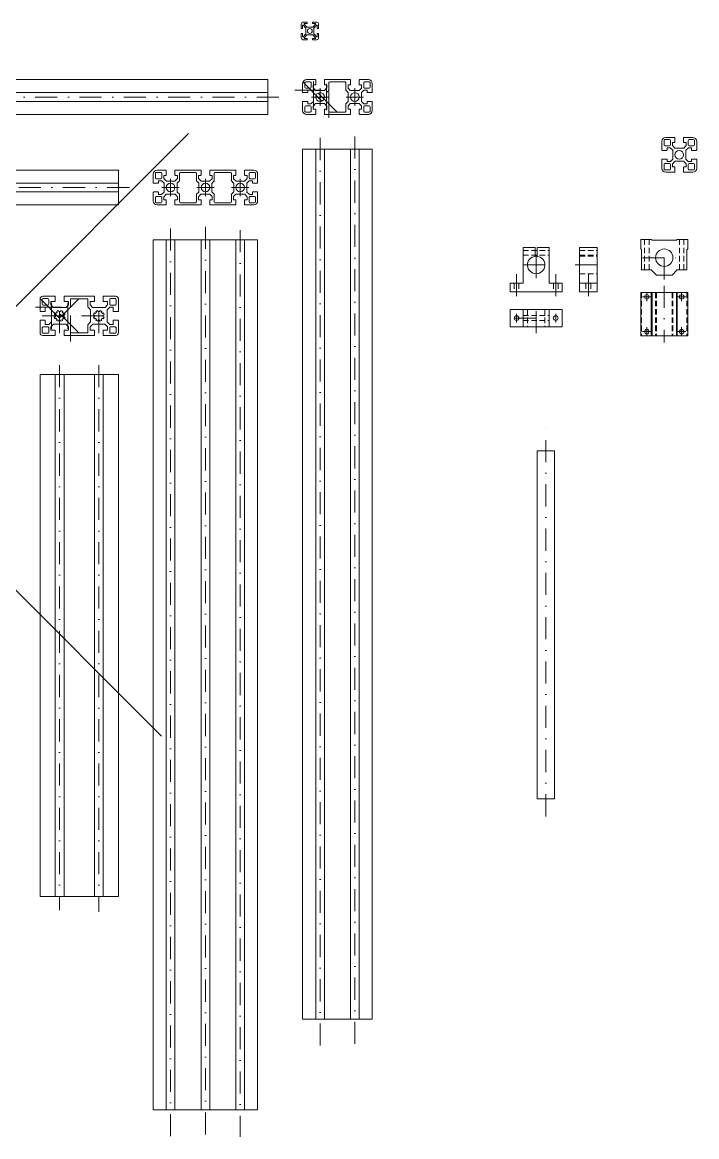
# Model space of a CAD drawing. Header units: millimetres. Extents: x 2736 to 6799, y 1900 to 4860.
# Drawn here: x 3980 to 4755, y 3579 to 4860 of the extents above; entities that cross this region are included whole.
import ezdxf

# ---------------------------------------------------------------- set-up
doc = ezdxf.new("R2010")
doc.units = ezdxf.units.MM
doc.linetypes.add('DASHDOTX2', pattern=[50.8, 25.4, -12.7, 0, -12.7])
doc.linetypes.add('DASHED2', pattern=[9.525, 6.35, -3.175])
for name, color, linetype, lineweight, true_color in [('ARBRE_DE_GUIDAGE', 4, 'CONTINUOUS', 0, 0x00ffff), ('axe', 1, 'DASHDOTX2', 0, 0xff0000), ('cacher', 3, 'DASHED2', 0, 0x00ff00), ('construction', 6, 'CONTINUOUS', 0, 0xff00ff), ('PALIER_DOUILLE_20', 7, 'CONTINUOUS', 0, 0x000000), ('PROFILE_ALU_20x20', 7, 'CONTINUOUS', 0, 0x000000), ('PROFILE_ALU_40x120', 7, 'CONTINUOUS', 0, 0x000000), ('PROFILE_ALU_40x80', 7, 'CONTINUOUS', 0, 0x000000), ('PROFILE_ALU_45x90S', 7, 'CONTINUOUS', 0, 0x000000), ('SUPPORT_ARBRE_20', 7, 'CONTINUOUS', 0, 0x000000)]:
    doc.layers.add(name, color=color, linetype=linetype, lineweight=lineweight, true_color=true_color)

msp = doc.modelspace()

# ---------------------------------------------------------------- linework, layer by layer
at = {"layer": 'ARBRE_DE_GUIDAGE'}
for p, q in [((4571.1, 4367.5), (4591.1, 4367.5)), ((4571.1, 3967.5), (4571.1, 4367.5)), ((4591.1, 4367.5), (4591.1, 3967.5)), ((4571.1, 3967.5), (4591.1, 3967.5))]:
    msp.add_line(p, q, dxfattribs=at)
at = {"layer": 'axe'}
for p, q in [((4321.7, 4764.1), (4321.7, 4784.1)), ((4361.7, 4764.1), (4361.7, 4784.1)), ((4274.3, 4774.1), (3242.3, 4774.1)), ((4311.7, 4774.1), (4331.7, 4774.1)), ((4351.7, 4774.1), (4371.7, 4774.1)), ((4361.7, 4728.9), (4361.7, 3683.3)), ((4321.7, 4727), (4321.7, 3683.6)), ((4150, 4660), (4150, 4680)), ((4190, 4660), (4190, 4680)), ((4230, 4660), (4230, 4680)), ((4102.6, 4670), (3070.6, 4670)), ((4140, 4670), (4160, 4670)), ((4180, 4670), (4200, 4670)), ((4220, 4670), (4240, 4670)), ((4190, 4624.8), (4190, 3579.2)), ((4150, 4622.9), (4150, 3579.5)), ((4230, 4621), (4230, 3578.9)), ((4717.2, 4564.4), (4717.2, 4614.4)), ((4570, 4566), (4570, 4596)), ((4692.2, 4589.4), (4742.2, 4589.4)), ((4547.5, 4545), (4547.5, 4575)), ((4555, 4581), (4585, 4581)), ((4555, 4581), (4585, 4581)), ((4592.5, 4545), (4592.5, 4575)), ((4615, 4581), (4644.8, 4581)), ((4630, 4545), (4630, 4575)), ((4697.2, 4539.4), (4697.2, 4549.4)), ((4717.2, 4557.2), (4717.2, 4491.9)), ((4737.2, 4539.4), (4737.2, 4549.4)), ((4022.5, 4502.5), (4022.5, 4542.5)), ((4067.5, 4502.5), (4067.5, 4542.5)), ((4692.2, 4544.4), (4702.2, 4544.4)), ((4732.2, 4544.4), (4742.2, 4544.4)), ((4002.5, 4522.5), (4042.5, 4522.5)), ((4047.5, 4522.5), (4087.5, 4522.5)), ((4547.5, 4515), (4547.5, 4525)), ((4570, 4502.6), (4570, 4532.6)), ((4592.5, 4515), (4592.5, 4525)), ((4545, 4520), (4595, 4520)), ((4697.2, 4499.4), (4697.2, 4509.4)), ((4737.2, 4499.4), (4737.2, 4509.4)), ((4692.2, 4504.4), (4702.2, 4504.4)), ((4732.2, 4504.4), (4742.2, 4504.4)), ((4022.5, 4466), (4022.5, 3839.3)), ((4067.5, 4466), (4067.5, 3837.4)), ((4581.1, 3947.2), (4581.1, 4396.5))]:
    msp.add_line(p, q, dxfattribs=at)
at = {"layer": 'cacher'}
for p, q in [((4694.6, 4610.4), (4694.6, 4575.4)), ((4699.8, 4610.4), (4699.8, 4575.4)), ((4734.6, 4610.4), (4734.6, 4575.4)), ((4739.8, 4610.4), (4739.8, 4575.4)), ((4555, 4597.8), (4585, 4597.8)), ((4555, 4592.2), (4585, 4592.2)), ((4620, 4597.8), (4640, 4597.8)), ((4620, 4592.2), (4640, 4592.2)), ((4620, 4591), (4640, 4591)), ((4620, 4571), (4640, 4571)), ((4544.8, 4560), (4544.8, 4550)), ((4550.2, 4560), (4550.2, 4550)), ((4589.8, 4560), (4589.8, 4550)), ((4595.2, 4560), (4595.2, 4550)), ((4627.2, 4560), (4627.2, 4550)), ((4632.8, 4560), (4632.8, 4550)), ((4691.2, 4549.4), (4691.2, 4499.4)), ((4702.2, 4549.4), (4702.2, 4499.4)), ((4707.2, 4549.4), (4707.2, 4499.4)), ((4708.2, 4549.4), (4708.2, 4499.4)), ((4726.2, 4549.4), (4726.2, 4499.4)), ((4727.2, 4549.4), (4727.2, 4499.4)), ((4732.2, 4549.4), (4732.2, 4499.4)), ((4743.2, 4549.4), (4743.2, 4499.4)), ((4555, 4522.8), (4585, 4522.8)), ((4560, 4530), (4560, 4510)), ((4580, 4530), (4580, 4510)), ((4555, 4517.3), (4585, 4517.3))]:
    msp.add_line(p, q, dxfattribs=at)
at = {"layer": 'construction'}
for p, q in [((4314.2, 4762.4), (4314.2, 4792.4)), ((4292.7, 4781.9), (4322.7, 4781.9)), ((4302.2, 4791.1), (4323.4, 4769.9)), ((4329.2, 4759.1), (4329.2, 4789.1)), ((4331.9, 4750), (4331.9, 4780)), ((4319.9, 4778.3), (4341.1, 4757.1)), ((4139.4, 4039.2), (3432.3, 4746.3)), ((4170.6, 4732), (3463.4, 4024.9)), ((4000.9, 4541.6), (4022.1, 4520.4)), ((4013, 4507.5), (4013, 4537.5)), ((4023, 4520.5), (4044.2, 4541.7)), ((4032, 4507.5), (4032, 4537.5)), ((3994.6, 4532.5), (4024.6, 4532.5)), ((4023, 4524.5), (4044.2, 4503.3)), ((4035, 4492.9), (4035, 4522.9)), ((4571.1, 3967.5), (4591.1, 3967.5))]:
    msp.add_line(p, q, dxfattribs=at)
at = {"layer": 'PALIER_DOUILLE_20'}
for p, q in [((4690.2, 4599.4), (4690.2, 4610.4)), ((4690.2, 4610.4), (4702.2, 4610.4)), ((4691.2, 4598.4), (4690.2, 4599.4)), ((4702.2, 4610.4), (4703.2, 4609.4)), ((4703.2, 4609.4), (4731.2, 4609.4)), ((4731.2, 4609.4), (4732.2, 4610.4)), ((4732.2, 4610.4), (4744.2, 4610.4)), ((4744.2, 4599.4), (4743.2, 4598.4)), ((4744.2, 4610.4), (4744.2, 4599.4)), ((4691.2, 4575.4), (4691.2, 4598.4)), ((4743.2, 4598.4), (4743.2, 4575.4)), ((4702.2, 4575.4), (4691.2, 4575.4)), ((4708.2, 4569.4), (4702.2, 4575.4)), ((4732.2, 4575.4), (4726.2, 4569.4)), ((4743.2, 4575.4), (4732.2, 4575.4)), ((4726.2, 4569.4), (4708.2, 4569.4)), ((4690.2, 4549.4), (4744.2, 4549.4)), ((4690.2, 4499.4), (4690.2, 4549.4)), ((4702.2, 4549.4), (4702.2, 4499.4)), ((4703.2, 4499.4), (4703.2, 4549.4)), ((4731.2, 4549.4), (4731.2, 4499.4)), ((4732.2, 4499.4), (4732.2, 4549.4)), ((4744.2, 4549.4), (4744.2, 4499.4)), ((4744.2, 4499.4), (4690.2, 4499.4))]:
    msp.add_line(p, q, dxfattribs=at)
for centre, radius in [((4717.2, 4589.4), 10), ((4697.2, 4544.4), 2.6), ((4737.2, 4544.4), 2.6), ((4697.2, 4504.4), 2.6), ((4737.2, 4504.4), 2.6)]:
    msp.add_circle(centre, radius, dxfattribs=at)
at = {"layer": 'PROFILE_ALU_20x20'}
for p, q in [((4300, 4853), (4300, 4858)), ((4302.3, 4856.6), (4301.5, 4856.6)), ((4301.5, 4856.6), (4301.5, 4853)), ((4302, 4860), (4307, 4860)), ((4305.5, 4853.4), (4302.3, 4856.6)), ((4307, 4858.5), (4303.4, 4858.5)), ((4303.4, 4858.5), (4303.4, 4857.7)), ((4303.4, 4857.7), (4306.6, 4854.5)), ((4307, 4860), (4307, 4858.5)), ((4313, 4858.5), (4313, 4860)), ((4313, 4860), (4318, 4860)), ((4316.6, 4858.5), (4313, 4858.5)), ((4313.4, 4854.5), (4316.6, 4857.7)), ((4317.7, 4856.6), (4314.5, 4853.4)), ((4316.6, 4857.7), (4316.6, 4858.5)), ((4318.5, 4856.6), (4317.7, 4856.6)), ((4318.5, 4853), (4318.5, 4856.6)), ((4320, 4858), (4320, 4853)), ((4301.5, 4853), (4300, 4853)), ((4300, 4847), (4301.5, 4847)), ((4300, 4842), (4300, 4847)), ((4301.5, 4847), (4301.5, 4843.4)), ((4301.5, 4843.4), (4302.3, 4843.4)), ((4302.3, 4843.4), (4305.5, 4846.6)), ((4306.6, 4845.5), (4303.4, 4842.3)), ((4305.5, 4846.6), (4305.5, 4853.4)), ((4306.6, 4854.5), (4313.4, 4854.5)), ((4313.4, 4845.5), (4306.6, 4845.5)), ((4316.6, 4842.3), (4313.4, 4845.5)), ((4314.5, 4853.4), (4314.5, 4846.6)), ((4314.5, 4846.6), (4317.7, 4843.4)), ((4317.7, 4843.4), (4318.5, 4843.4)), ((4320, 4853), (4318.5, 4853)), ((4318.5, 4843.4), (4318.5, 4847)), ((4318.5, 4847), (4320, 4847)), ((4320, 4847), (4320, 4842)), ((4307, 4840), (4302, 4840)), ((4303.4, 4842.3), (4303.4, 4841.5)), ((4303.4, 4841.5), (4307, 4841.5)), ((4307, 4841.5), (4307, 4840)), ((4313, 4840), (4313, 4841.5)), ((4313, 4841.5), (4316.6, 4841.5)), ((4318, 4840), (4313, 4840)), ((4316.6, 4841.5), (4316.6, 4842.3))]:
    msp.add_line(p, q, dxfattribs=at)
msp.add_circle((4310, 4850), 2.75, dxfattribs=at)
for centre, start, end in [((4302, 4858), 90, 180), ((4318, 4858), 0, 90), ((4302, 4842), 180, 270), ((4318, 4842), 270, 0)]:
    msp.add_arc(centre, 2, start, end, dxfattribs=at)
at = {"layer": 'PROFILE_ALU_40x120'}
for p, q in [((4729, 4727.7), (4719, 4727.7)), ((4729.5, 4727.2), (4729.5, 4722.2)), ((4739.5, 4727.2), (4739.5, 4722.2)), ((4750, 4727.7), (4740, 4727.7)), ((4714.5, 4723.2), (4714.5, 4713.2)), ((4717, 4719), (4717, 4724.2)), ((4718, 4725.2), (4723.3, 4725.2)), ((4723.3, 4718), (4718, 4718)), ((4720.5, 4713.2), (4720.5, 4715.5)), ((4720.5, 4715.5), (4724, 4715.5)), ((4724.3, 4724.2), (4724.3, 4719)), ((4724.4, 4715.3), (4726.9, 4712.9)), ((4726.8, 4721.7), (4726.8, 4718.2)), ((4729, 4721.7), (4726.8, 4721.7)), ((4726.9, 4717.8), (4729.4, 4715.4)), ((4729.7, 4715.2), (4734.5, 4715.2)), ((4734.5, 4715.2), (4739.3, 4715.2)), ((4742.1, 4717.8), (4739.7, 4715.4)), ((4740, 4721.7), (4742.3, 4721.7)), ((4744.6, 4715.3), (4742.2, 4712.9)), ((4742.3, 4721.7), (4742.3, 4718.2)), ((4744.8, 4719), (4744.8, 4724.2)), ((4748.5, 4715.5), (4745, 4715.5)), ((4745.8, 4725.2), (4751, 4725.2)), ((4751, 4718), (4745.8, 4718)), ((4748.5, 4713.2), (4748.5, 4715.5)), ((4752, 4724.2), (4752, 4719)), ((4754.5, 4713.2), (4754.5, 4723.2)), ((4714.5, 4702.2), (4714.5, 4692.2)), ((4715, 4712.7), (4720, 4712.7)), ((4715, 4702.7), (4720, 4702.7)), ((4720.5, 4702.2), (4720.5, 4700)), ((4724.4, 4700.1), (4726.9, 4702.6)), ((4727, 4707.7), (4727, 4712.5)), ((4727, 4702.9), (4727, 4707.7)), ((4742, 4712.5), (4742, 4707.7)), ((4742, 4707.7), (4742, 4702.9)), ((4744.6, 4700.1), (4742.2, 4702.6)), ((4748.5, 4702.2), (4748.5, 4700)), ((4754, 4712.7), (4749, 4712.7)), ((4754, 4702.7), (4749, 4702.7)), ((4754.5, 4692.2), (4754.5, 4702.2)), ((4090, 4690), (3090, 4690)), ((4090, 4690), (4090, 4650)), ((4144.5, 4690), (4134.5, 4690)), ((4145, 4689.5), (4145, 4684.5)), ((4155, 4689.5), (4155, 4684.5)), ((4184.5, 4690), (4155.5, 4690)), ((4185, 4689.5), (4185, 4684.5)), ((4195, 4689.5), (4195, 4684.5)), ((4195.5, 4690), (4224.5, 4690)), ((4225, 4689.5), (4225, 4684.5)), ((4235, 4689.5), (4235, 4684.5)), ((4235.5, 4690), (4245.5, 4690)), ((4717, 4691.2), (4717, 4696.5)), ((4718, 4697.5), (4723.3, 4697.5)), ((4723.3, 4690.2), (4718, 4690.2)), ((4720.5, 4700), (4724, 4700)), ((4724.3, 4696.5), (4724.3, 4691.2)), ((4726.8, 4693.7), (4726.8, 4697.3)), ((4729, 4693.7), (4726.8, 4693.7)), ((4726.9, 4697.6), (4729.4, 4700.1)), ((4729.5, 4688.2), (4729.5, 4693.2)), ((4734.5, 4700.2), (4729.7, 4700.2)), ((4739.3, 4700.2), (4734.5, 4700.2)), ((4739.5, 4688.2), (4739.5, 4693.2)), ((4742.1, 4697.6), (4739.7, 4700.1)), ((4740, 4693.7), (4742.3, 4693.7)), ((4742.3, 4693.7), (4742.3, 4697.3)), ((4744.8, 4691.2), (4744.8, 4696.5)), ((4748.5, 4700), (4745, 4700)), ((4745.8, 4697.5), (4751, 4697.5)), ((4751, 4690.2), (4745.8, 4690.2)), ((4752, 4696.5), (4752, 4691.2)), ((4130, 4685.5), (4130, 4675.5)), ((4132.5, 4681.2), (4132.5, 4686.5)), ((4133.5, 4687.5), (4138.8, 4687.5)), ((4138.8, 4680.2), (4133.5, 4680.2)), ((4136, 4675.5), (4136, 4677.7)), ((4136, 4677.7), (4139.5, 4677.7)), ((4139.8, 4686.5), (4139.8, 4681.2)), ((4139.9, 4677.6), (4142.4, 4675.1)), ((4142.2, 4684), (4142.2, 4680.5)), ((4144.5, 4684), (4142.2, 4684)), ((4142.4, 4680.1), (4144.9, 4677.6)), ((4145.2, 4677.5), (4150, 4677.5)), ((4150, 4677.5), (4154.8, 4677.5)), ((4157.6, 4680.1), (4155.1, 4677.6)), ((4155.5, 4684), (4157.8, 4684)), ((4160.1, 4677.6), (4157.6, 4675.1)), ((4157.8, 4684), (4157.8, 4680.5)), ((4160.2, 4678), (4160.2, 4686.5)), ((4161.2, 4687.5), (4178.8, 4687.5)), ((4179.8, 4686.5), (4179.8, 4677.9)), ((4179.9, 4677.6), (4182.4, 4675.1)), ((4182.2, 4684), (4182.2, 4680.5)), ((4184.5, 4684), (4182.2, 4684)), ((4182.4, 4680.1), (4184.9, 4677.6)), ((4185.2, 4677.5), (4190, 4677.5)), ((4194.8, 4677.5), (4190, 4677.5)), ((4197.6, 4680.1), (4195.1, 4677.6)), ((4195.5, 4684), (4197.8, 4684)), ((4200.1, 4677.6), (4197.6, 4675.1)), ((4197.8, 4684), (4197.8, 4680.5)), ((4200.2, 4686.5), (4200.2, 4677.9)), ((4218.8, 4687.5), (4201.2, 4687.5)), ((4219.8, 4678), (4219.8, 4686.5)), ((4219.9, 4677.6), (4222.4, 4675.1)), ((4224.5, 4684), (4222.2, 4684)), ((4222.2, 4684), (4222.2, 4680.5)), ((4222.4, 4680.1), (4224.9, 4677.6)), ((4230, 4677.5), (4225.2, 4677.5)), ((4234.8, 4677.5), (4230, 4677.5)), ((4237.6, 4680.1), (4235.1, 4677.6)), ((4235.5, 4684), (4237.8, 4684)), ((4240.1, 4677.6), (4237.6, 4675.1)), ((4237.8, 4684), (4237.8, 4680.5)), ((4240.2, 4686.5), (4240.2, 4681.2)), ((4244, 4677.7), (4240.5, 4677.7)), ((4246.5, 4687.5), (4241.2, 4687.5)), ((4241.2, 4680.2), (4246.5, 4680.2)), ((4244, 4675.5), (4244, 4677.7)), ((4247.5, 4681.2), (4247.5, 4686.5)), ((4250, 4685.5), (4250, 4675.5)), ((4719, 4687.7), (4729, 4687.7)), ((4740, 4687.7), (4750, 4687.7)), ((4090, 4675), (3090, 4675)), ((4090, 4665), (3090, 4665)), ((4130, 4664.5), (4130, 4654.5)), ((4130.5, 4675), (4135.5, 4675)), ((4130.5, 4665), (4135.5, 4665)), ((4136, 4664.5), (4136, 4662.2)), ((4139.9, 4662.4), (4142.4, 4664.9)), ((4142.5, 4670), (4142.5, 4674.8)), ((4142.5, 4665.2), (4142.5, 4670)), ((4157.5, 4674.8), (4157.5, 4670)), ((4157.5, 4670), (4157.5, 4665.2)), ((4160.1, 4662.4), (4157.6, 4664.9)), ((4179.9, 4662.4), (4182.4, 4664.9)), ((4182.5, 4670), (4182.5, 4674.8)), ((4182.5, 4665.2), (4182.5, 4670)), ((4197.5, 4670), (4197.5, 4674.8)), ((4197.5, 4665.2), (4197.5, 4670)), ((4200.1, 4662.4), (4197.6, 4664.9)), ((4219.9, 4662.4), (4222.4, 4664.9)), ((4222.5, 4674.8), (4222.5, 4670)), ((4222.5, 4670), (4222.5, 4665.2)), ((4237.5, 4670), (4237.5, 4674.8)), ((4237.5, 4665.2), (4237.5, 4670)), ((4240.1, 4662.4), (4237.6, 4664.9)), ((4244, 4664.5), (4244, 4662.2)), ((4249.5, 4675), (4244.5, 4675)), ((4249.5, 4665), (4244.5, 4665)), ((4250, 4664.5), (4250, 4654.5)), ((4132.5, 4653.5), (4132.5, 4658.8)), ((4133.5, 4659.8), (4138.8, 4659.8)), ((4138.8, 4652.5), (4133.5, 4652.5)), ((4136, 4662.2), (4139.5, 4662.2)), ((4139.8, 4658.8), (4139.8, 4653.5)), ((4142.2, 4656), (4142.2, 4659.5)), ((4144.5, 4656), (4142.2, 4656)), ((4142.4, 4659.9), (4144.9, 4662.4)), ((4145, 4650.5), (4145, 4655.5)), ((4150, 4662.5), (4145.2, 4662.5)), ((4154.8, 4662.5), (4150, 4662.5)), ((4155, 4650.5), (4155, 4655.5)), ((4157.6, 4659.9), (4155.1, 4662.4)), ((4155.5, 4656), (4157.8, 4656)), ((4157.8, 4656), (4157.8, 4659.5)), ((4160.2, 4653.5), (4160.2, 4662)), ((4178.8, 4652.5), (4161.2, 4652.5)), ((4179.8, 4662), (4179.8, 4653.5)), ((4182.2, 4656), (4182.2, 4659.5)), ((4184.5, 4656), (4182.2, 4656)), ((4182.4, 4659.9), (4184.9, 4662.4)), ((4185, 4650.5), (4185, 4655.5)), ((4190, 4662.5), (4185.2, 4662.5)), ((4190, 4662.5), (4194.8, 4662.5)), ((4195, 4650.5), (4195, 4655.5)), ((4197.6, 4659.9), (4195.1, 4662.4)), ((4195.5, 4656), (4197.8, 4656)), ((4197.8, 4656), (4197.8, 4659.5)), ((4200.2, 4662), (4200.2, 4653.5)), ((4201.2, 4652.5), (4218.8, 4652.5)), ((4219.8, 4653.5), (4219.8, 4662)), ((4222.2, 4656), (4222.2, 4659.5)), ((4224.5, 4656), (4222.2, 4656)), ((4222.4, 4659.9), (4224.9, 4662.4)), ((4225, 4650.5), (4225, 4655.5)), ((4225.2, 4662.5), (4230, 4662.5)), ((4230, 4662.5), (4234.8, 4662.5)), ((4235, 4650.5), (4235, 4655.5)), ((4237.6, 4659.9), (4235.1, 4662.4)), ((4235.5, 4656), (4237.8, 4656)), ((4237.8, 4656), (4237.8, 4659.5)), ((4240.2, 4658.8), (4240.2, 4653.5)), ((4244, 4662.2), (4240.5, 4662.2)), ((4246.5, 4659.8), (4241.2, 4659.8)), ((4241.2, 4652.5), (4246.5, 4652.5)), ((4247.5, 4653.5), (4247.5, 4658.8)), ((4090, 4650), (3090, 4650)), ((4134.5, 4650), (4144.5, 4650)), ((4155.5, 4650), (4184.5, 4650)), ((4224.5, 4650), (4195.5, 4650)), ((4245.5, 4650), (4235.5, 4650)), ((4130, 4610), (4250, 4610)), ((4130, 4610), (4130, 3610)), ((4145, 4610), (4145, 3610)), ((4155, 4610), (4155, 3610)), ((4185, 4610), (4185, 3610)), ((4195, 4610), (4195, 3610)), ((4225, 4610), (4225, 3610)), ((4235, 4610), (4235, 3610)), ((4250, 4610), (4250, 3610)), ((4130, 3610), (4250, 3610))]:
    msp.add_line(p, q, dxfattribs=at)
for centre in [(4734.5, 4707.7), (4150, 4670), (4190, 4670), (4230, 4670)]:
    msp.add_circle(centre, 5, dxfattribs=at)
for centre, radius, start, end in [((4719, 4723.2), 4.5, 90, 180), ((4729, 4727.2), 0.5, 0, 90), ((4740, 4727.2), 0.5, 90, 180), ((4750, 4723.2), 4.5, 0, 90), ((4718, 4724.2), 1, 90, 180), ((4718, 4719), 1, 180, 270), ((4723.3, 4724.2), 1, 0, 90), ((4723.3, 4719), 1, 270, 0), ((4724, 4715), 0.5, 45, 90), ((4727.3, 4718.2), 0.5, 180, 225), ((4729, 4722.2), 0.5, 270, 0), ((4729.7, 4715.7), 0.5, 225, 270), ((4739.3, 4715.7), 0.5, 270, 315), ((4740, 4722.2), 0.5, 180, 270), ((4741.8, 4718.2), 0.5, 315, 0), ((4745, 4715), 0.5, 90, 135), ((4745.8, 4724.2), 1, 90, 180), ((4745.8, 4719), 1, 180, 270), ((4751, 4724.2), 1, 0, 90), ((4751, 4719), 1, 270, 0), ((4715, 4713.2), 0.5, 180, 270), ((4715, 4702.2), 0.5, 90, 180), ((4720, 4713.2), 0.5, 270, 0), ((4720, 4702.2), 0.5, 0, 90), ((4726.5, 4712.5), 0.5, 0, 45), ((4726.5, 4702.9), 0.5, 315, 0), ((4742.5, 4712.5), 0.5, 135, 180), ((4742.5, 4702.9), 0.5, 180, 225), ((4749, 4713.2), 0.5, 180, 270), ((4749, 4702.2), 0.5, 90, 180), ((4754, 4713.2), 0.5, 270, 0), ((4754, 4702.2), 0.5, 0, 90), ((4134.5, 4685.5), 4.5, 90, 180), ((4144.5, 4689.5), 0.5, 0, 90), ((4155.5, 4689.5), 0.5, 90, 180), ((4184.5, 4689.5), 0.5, 0, 90), ((4195.5, 4689.5), 0.5, 90, 180), ((4224.5, 4689.5), 0.5, 0, 90), ((4235.5, 4689.5), 0.5, 90, 180), ((4245.5, 4685.5), 4.5, 0, 90), ((4719, 4692.2), 4.5, 180, 270), ((4718, 4696.5), 1, 90, 180), ((4718, 4691.2), 1, 180, 270), ((4723.3, 4696.5), 1, 0, 90), ((4723.3, 4691.2), 1, 270, 0), ((4724, 4700.5), 0.5, 270, 315), ((4727.3, 4697.3), 0.5, 135, 180), ((4729, 4693.2), 0.5, 0, 90), ((4729.7, 4699.7), 0.5, 90, 135), ((4739.3, 4699.7), 0.5, 45, 90), ((4740, 4693.2), 0.5, 90, 180), ((4741.8, 4697.3), 0.5, 0, 45), ((4745, 4700.5), 0.5, 225, 270), ((4745.8, 4696.5), 1, 90, 180), ((4745.8, 4691.2), 1, 180, 270), ((4750, 4692.2), 4.5, 270, 0), ((4751, 4696.5), 1, 0, 90), ((4751, 4691.2), 1, 270, 0), ((4133.5, 4686.5), 1, 90, 180), ((4133.5, 4681.2), 1, 180, 270), ((4138.8, 4686.5), 1, 0, 90), ((4138.8, 4681.2), 1, 270, 0), ((4139.5, 4677.2), 0.5, 45, 90), ((4142.8, 4680.5), 0.5, 180, 225), ((4144.5, 4684.5), 0.5, 270, 0), ((4145.2, 4678), 0.5, 225, 270), ((4154.8, 4678), 0.5, 270, 315), ((4155.5, 4684.5), 0.5, 180, 270), ((4157.2, 4680.5), 0.5, 315, 0), ((4159.8, 4678), 0.5, 315, 0), ((4161.2, 4686.5), 1, 90, 180), ((4178.8, 4686.5), 1, 0, 90), ((4180.2, 4677.9), 0.5, 180, 225.1964), ((4182.8, 4680.5), 0.5, 180, 225), ((4184.5, 4684.5), 0.5, 270, 0), ((4185.2, 4678), 0.5, 225, 270), ((4194.8, 4678), 0.5, 270, 315), ((4195.5, 4684.5), 0.5, 180, 270), ((4197.2, 4680.5), 0.5, 315, 0), ((4199.8, 4677.9), 0.5, 314.8036, 0), ((4201.2, 4686.5), 1, 90, 180), ((4218.8, 4686.5), 1, 0, 90), ((4220.2, 4678), 0.5, 180, 225), ((4222.8, 4680.5), 0.5, 180, 225), ((4224.5, 4684.5), 0.5, 270, 0), ((4225.2, 4678), 0.5, 225, 270), ((4234.8, 4678), 0.5, 270, 315), ((4235.5, 4684.5), 0.5, 180, 270), ((4237.2, 4680.5), 0.5, 315, 0), ((4240.5, 4677.2), 0.5, 90, 135), ((4241.2, 4686.5), 1, 90, 180), ((4241.2, 4681.2), 1, 180, 270), ((4246.5, 4686.5), 1, 0, 90), ((4246.5, 4681.2), 1, 270, 0), ((4729, 4688.2), 0.5, 270, 0), ((4740, 4688.2), 0.5, 180, 270), ((4130.5, 4675.5), 0.5, 180, 270), ((4130.5, 4664.5), 0.5, 90, 180), ((4135.5, 4675.5), 0.5, 270, 0), ((4135.5, 4664.5), 0.5, 0, 90), ((4142, 4674.8), 0.5, 0, 45), ((4142, 4665.2), 0.5, 315, 0), ((4158, 4674.8), 0.5, 135, 180), ((4158, 4665.2), 0.5, 180, 225), ((4182, 4674.8), 0.5, 0, 45), ((4182, 4665.2), 0.5, 315, 0), ((4198, 4674.8), 0.5, 135, 180), ((4198, 4665.2), 0.5, 180, 225), ((4222, 4674.8), 0.5, 0, 45), ((4222, 4665.2), 0.5, 315, 0), ((4238, 4674.8), 0.5, 135, 180), ((4238, 4665.2), 0.5, 180, 225), ((4244.5, 4675.5), 0.5, 180, 270), ((4244.5, 4664.5), 0.5, 90, 180), ((4249.5, 4675.5), 0.5, 270, 0), ((4249.5, 4664.5), 0.5, 0, 90), ((4134.5, 4654.5), 4.5, 180, 270), ((4133.5, 4658.8), 1, 90, 180), ((4133.5, 4653.5), 1, 180, 270), ((4138.8, 4658.8), 1, 0, 90), ((4138.8, 4653.5), 1, 270, 0), ((4139.5, 4662.8), 0.5, 270, 315), ((4142.8, 4659.5), 0.5, 135, 180), ((4144.5, 4655.5), 0.5, 0, 90), ((4144.5, 4650.5), 0.5, 270, 0), ((4145.2, 4662), 0.5, 90, 135), ((4154.8, 4662), 0.5, 45, 90), ((4155.5, 4655.5), 0.5, 90, 180), ((4155.5, 4650.5), 0.5, 180, 270), ((4157.2, 4659.5), 0.5, 0, 45), ((4159.8, 4662), 0.5, 0, 45), ((4161.2, 4653.5), 1, 180, 270), ((4178.8, 4653.5), 1, 270, 0), ((4180.2, 4662), 0.5, 135, 180), ((4182.8, 4659.5), 0.5, 135, 180), ((4184.5, 4655.5), 0.5, 0, 90), ((4184.5, 4650.5), 0.5, 270, 0), ((4185.2, 4662), 0.5, 90, 135), ((4194.8, 4662), 0.5, 45, 90), ((4195.5, 4655.5), 0.5, 90, 180), ((4195.5, 4650.5), 0.5, 180, 270), ((4197.2, 4659.5), 0.5, 0, 45), ((4199.8, 4662), 0.5, 0, 45), ((4201.2, 4653.5), 1, 180, 270), ((4218.8, 4653.5), 1, 270, 0), ((4220.2, 4662), 0.5, 135, 180), ((4222.8, 4659.5), 0.5, 135, 180), ((4224.5, 4655.5), 0.5, 0, 90), ((4224.5, 4650.5), 0.5, 270, 0), ((4225.2, 4662), 0.5, 90, 135), ((4234.8, 4662), 0.5, 45, 90), ((4235.5, 4655.5), 0.5, 90, 180), ((4235.5, 4650.5), 0.5, 180, 270), ((4237.2, 4659.5), 0.5, 0, 45), ((4240.5, 4662.8), 0.5, 225, 270), ((4241.2, 4658.8), 1, 90, 180), ((4241.2, 4653.5), 1, 180, 270), ((4245.5, 4654.5), 4.5, 270, 0), ((4246.5, 4658.8), 1, 0, 90), ((4246.5, 4653.5), 1, 270, 0)]:
    msp.add_arc(centre, radius, start, end, dxfattribs=at)
at = {"layer": 'PROFILE_ALU_40x80'}
for p, q in [((4261.7, 4794.1), (3261.7, 4794.1)), ((4261.7, 4794.1), (4261.7, 4754.1)), ((4305.2, 4791.6), (4310.4, 4791.6)), ((4316.2, 4794.1), (4306.2, 4794.1)), ((4316.7, 4793.6), (4316.7, 4788.6)), ((4326.7, 4793.6), (4326.7, 4788.6)), ((4356.2, 4794.1), (4327.2, 4794.1)), ((4332.9, 4791.6), (4350.4, 4791.6)), ((4356.7, 4793.6), (4356.7, 4788.6)), ((4366.7, 4793.6), (4366.7, 4788.6)), ((4367.2, 4794.1), (4377.2, 4794.1)), ((4378.2, 4791.6), (4372.9, 4791.6)), ((4261.7, 4779.1), (3261.7, 4779.1)), ((4301.7, 4789.6), (4301.7, 4779.6)), ((4302.2, 4779.1), (4307.2, 4779.1)), ((4304.2, 4785.4), (4304.2, 4790.6)), ((4310.4, 4784.4), (4305.2, 4784.4)), ((4307.7, 4779.6), (4307.7, 4781.9)), ((4307.7, 4781.9), (4311.2, 4781.9)), ((4311.4, 4790.6), (4311.4, 4785.4)), ((4311.6, 4781.7), (4314, 4779.2)), ((4313.9, 4788.1), (4313.9, 4784.6)), ((4316.2, 4788.1), (4313.9, 4788.1)), ((4314.1, 4784.2), (4316.5, 4781.7)), ((4314.2, 4774.1), (4314.2, 4778.9)), ((4316.9, 4781.6), (4321.7, 4781.6)), ((4321.7, 4781.6), (4326.5, 4781.6)), ((4329.3, 4784.2), (4326.8, 4781.7)), ((4327.2, 4788.1), (4329.4, 4788.1)), ((4329.2, 4778.9), (4329.2, 4774.1)), ((4331.8, 4781.7), (4329.3, 4779.2)), ((4329.4, 4788.1), (4329.4, 4784.6)), ((4331.9, 4782.1), (4331.9, 4790.6)), ((4351.4, 4790.6), (4351.4, 4782)), ((4351.6, 4781.7), (4354, 4779.2)), ((4353.9, 4788.1), (4353.9, 4784.6)), ((4356.2, 4788.1), (4353.9, 4788.1)), ((4354.1, 4784.2), (4356.5, 4781.7)), ((4354.2, 4774.1), (4354.2, 4778.9)), ((4356.9, 4781.6), (4361.7, 4781.6)), ((4366.5, 4781.6), (4361.7, 4781.6)), ((4369.3, 4784.2), (4366.8, 4781.7)), ((4367.2, 4788.1), (4369.4, 4788.1)), ((4369.2, 4774.1), (4369.2, 4778.9)), ((4371.8, 4781.7), (4369.3, 4779.2)), ((4369.4, 4788.1), (4369.4, 4784.6)), ((4371.9, 4790.6), (4371.9, 4785.4)), ((4375.7, 4781.9), (4372.1, 4781.9)), ((4372.9, 4784.4), (4378.2, 4784.4)), ((4375.7, 4779.6), (4375.7, 4781.9)), ((4381.2, 4779.1), (4376.2, 4779.1)), ((4379.2, 4785.4), (4379.2, 4790.6)), ((4381.7, 4789.6), (4381.7, 4779.6)), ((4261.7, 4769.1), (3261.7, 4769.1)), ((4301.7, 4768.6), (4301.7, 4758.6)), ((4302.2, 4769.1), (4307.2, 4769.1)), ((4307.7, 4768.6), (4307.7, 4766.4)), ((4307.7, 4766.4), (4311.2, 4766.4)), ((4311.6, 4766.5), (4314, 4769)), ((4314.1, 4764), (4316.5, 4766.5)), ((4314.2, 4769.3), (4314.2, 4774.1)), ((4321.7, 4766.6), (4316.9, 4766.6)), ((4326.5, 4766.6), (4321.7, 4766.6)), ((4329.3, 4764), (4326.8, 4766.5)), ((4329.2, 4774.1), (4329.2, 4769.3)), ((4331.8, 4766.5), (4329.3, 4769)), ((4331.9, 4757.6), (4331.9, 4766.1)), ((4351.4, 4766.1), (4351.4, 4757.6)), ((4351.6, 4766.5), (4354, 4769)), ((4354.1, 4764), (4356.5, 4766.5)), ((4354.2, 4769.3), (4354.2, 4774.1)), ((4361.7, 4766.6), (4356.9, 4766.6)), ((4361.7, 4766.6), (4366.5, 4766.6)), ((4369.3, 4764), (4366.8, 4766.5)), ((4369.2, 4769.3), (4369.2, 4774.1)), ((4371.8, 4766.5), (4369.3, 4769)), ((4375.7, 4766.4), (4372.1, 4766.4)), ((4375.7, 4768.6), (4375.7, 4766.4)), ((4381.2, 4769.1), (4376.2, 4769.1)), ((4381.7, 4768.6), (4381.7, 4758.6)), ((4261.7, 4754.1), (3261.7, 4754.1)), ((4304.2, 4757.6), (4304.2, 4762.9)), ((4305.2, 4763.9), (4310.4, 4763.9)), ((4310.4, 4756.6), (4305.2, 4756.6)), ((4306.2, 4754.1), (4316.2, 4754.1)), ((4311.4, 4762.9), (4311.4, 4757.6)), ((4313.9, 4760.1), (4313.9, 4763.6)), ((4316.2, 4760.1), (4313.9, 4760.1)), ((4316.7, 4754.6), (4316.7, 4759.6)), ((4326.7, 4754.6), (4326.7, 4759.6)), ((4327.2, 4760.1), (4329.4, 4760.1)), ((4327.2, 4754.1), (4356.2, 4754.1)), ((4329.4, 4760.1), (4329.4, 4763.6)), ((4350.4, 4756.6), (4332.9, 4756.6)), ((4353.9, 4760.1), (4353.9, 4763.6)), ((4356.2, 4760.1), (4353.9, 4760.1)), ((4356.7, 4754.6), (4356.7, 4759.6)), ((4366.7, 4754.6), (4366.7, 4759.6)), ((4367.2, 4760.1), (4369.4, 4760.1)), ((4377.2, 4754.1), (4367.2, 4754.1)), ((4369.4, 4760.1), (4369.4, 4763.6)), ((4371.9, 4762.9), (4371.9, 4757.6)), ((4378.2, 4763.9), (4372.9, 4763.9)), ((4372.9, 4756.6), (4378.2, 4756.6)), ((4379.2, 4757.6), (4379.2, 4762.9)), ((4301.7, 4714.1), (4301.7, 3714.1)), ((4301.7, 4714.1), (4381.7, 4714.1)), ((4316.7, 4714.1), (4316.7, 3714.1)), ((4326.7, 4714.1), (4326.7, 3714.1)), ((4356.7, 4714.1), (4356.7, 3714.1)), ((4366.7, 4714.1), (4366.7, 3714.1)), ((4381.7, 4714.1), (4381.7, 3714.1)), ((4301.7, 3714.1), (4381.7, 3714.1))]:
    msp.add_line(p, q, dxfattribs=at)
for centre in [(4321.7, 4774.1), (4361.7, 4774.1)]:
    msp.add_circle(centre, 5, dxfattribs=at)
for centre, radius, start, end in [((4306.2, 4789.6), 4.5, 90, 180), ((4305.2, 4790.6), 1, 90, 180), ((4310.4, 4790.6), 1, 0, 90), ((4316.2, 4793.6), 0.5, 0, 90), ((4327.2, 4793.6), 0.5, 90, 180), ((4332.9, 4790.6), 1, 90, 180), ((4350.4, 4790.6), 1, 0, 90), ((4356.2, 4793.6), 0.5, 0, 90), ((4367.2, 4793.6), 0.5, 90, 180), ((4372.9, 4790.6), 1, 90, 180), ((4377.2, 4789.6), 4.5, 0, 90), ((4378.2, 4790.6), 1, 0, 90), ((4302.2, 4779.6), 0.5, 180, 270), ((4305.2, 4785.4), 1, 180, 270), ((4307.2, 4779.6), 0.5, 270, 0), ((4310.4, 4785.4), 1, 270, 0), ((4311.2, 4781.4), 0.5, 45, 90), ((4314.4, 4784.6), 0.5, 180, 225), ((4313.7, 4778.9), 0.5, 0, 45), ((4316.2, 4788.6), 0.5, 270, 0), ((4316.9, 4782.1), 0.5, 225, 270), ((4326.5, 4782.1), 0.5, 270, 315), ((4327.2, 4788.6), 0.5, 180, 270), ((4329.7, 4778.9), 0.5, 135, 180), ((4328.9, 4784.6), 0.5, 315, 0), ((4331.4, 4782.1), 0.5, 315, 0), ((4351.9, 4782), 0.5, 180, 225.1964), ((4354.4, 4784.6), 0.5, 180, 225), ((4353.7, 4778.9), 0.5, 0, 45), ((4356.2, 4788.6), 0.5, 270, 0), ((4356.9, 4782.1), 0.5, 225, 270), ((4366.5, 4782.1), 0.5, 270, 315), ((4367.2, 4788.6), 0.5, 180, 270), ((4369.7, 4778.9), 0.5, 135, 180), ((4368.9, 4784.6), 0.5, 315, 0), ((4372.1, 4781.4), 0.5, 90, 135), ((4372.9, 4785.4), 1, 180, 270), ((4376.2, 4779.6), 0.5, 180, 270), ((4378.2, 4785.4), 1, 270, 0), ((4381.2, 4779.6), 0.5, 270, 0), ((4302.2, 4768.6), 0.5, 90, 180), ((4307.2, 4768.6), 0.5, 0, 90), ((4311.2, 4766.9), 0.5, 270, 315), ((4313.7, 4769.3), 0.5, 315, 0), ((4316.9, 4766.1), 0.5, 90, 135), ((4326.5, 4766.1), 0.5, 45, 90), ((4329.7, 4769.3), 0.5, 180, 225), ((4331.4, 4766.1), 0.5, 0, 45), ((4351.9, 4766.1), 0.5, 135, 180), ((4353.7, 4769.3), 0.5, 315, 0), ((4356.9, 4766.1), 0.5, 90, 135), ((4366.5, 4766.1), 0.5, 45, 90), ((4369.7, 4769.3), 0.5, 180, 225), ((4372.1, 4766.9), 0.5, 225, 270), ((4376.2, 4768.6), 0.5, 90, 180), ((4381.2, 4768.6), 0.5, 0, 90), ((4306.2, 4758.6), 4.5, 180, 270), ((4305.2, 4762.9), 1, 90, 180), ((4305.2, 4757.6), 1, 180, 270), ((4310.4, 4762.9), 1, 0, 90), ((4310.4, 4757.6), 1, 270, 0), ((4314.4, 4763.6), 0.5, 135, 180), ((4316.2, 4759.6), 0.5, 0, 90), ((4316.2, 4754.6), 0.5, 270, 0), ((4327.2, 4759.6), 0.5, 90, 180), ((4327.2, 4754.6), 0.5, 180, 270), ((4328.9, 4763.6), 0.5, 0, 45), ((4332.9, 4757.6), 1, 180, 270), ((4350.4, 4757.6), 1, 270, 0), ((4354.4, 4763.6), 0.5, 135, 180), ((4356.2, 4759.6), 0.5, 0, 90), ((4356.2, 4754.6), 0.5, 270, 0), ((4367.2, 4759.6), 0.5, 90, 180), ((4367.2, 4754.6), 0.5, 180, 270), ((4368.9, 4763.6), 0.5, 0, 45), ((4372.9, 4762.9), 1, 90, 180), ((4372.9, 4757.6), 1, 180, 270), ((4377.2, 4758.6), 4.5, 270, 0), ((4378.2, 4762.9), 1, 0, 90), ((4378.2, 4757.6), 1, 270, 0)]:
    msp.add_arc(centre, radius, start, end, dxfattribs=at)
at = {"layer": 'PROFILE_ALU_45x90S'}
for p, q in [((4000, 4528), (4000, 4542)), ((4002.5, 4536), (4002.5, 4541.5)), ((4003, 4545), (4017, 4545)), ((4003.5, 4542.5), (4009, 4542.5)), ((4010, 4541.5), (4010, 4536)), ((4012.5, 4538.5), (4012.5, 4535.4)), ((4013, 4539), (4017, 4539)), ((4017.5, 4539.5), (4017.5, 4544.5)), ((4027.5, 4539.5), (4027.5, 4544.5)), ((4045, 4545), (4028, 4545)), ((4032, 4539), (4028, 4539)), ((4032.5, 4538.5), (4032.5, 4535.4)), ((4035, 4541.5), (4035, 4532.7)), ((4035.5, 4542), (4045, 4542)), ((4045, 4545), (4062, 4545)), ((4054.5, 4542), (4045, 4542)), ((4055, 4541.5), (4055, 4532.7)), ((4057.5, 4538.5), (4057.5, 4535.4)), ((4058, 4539), (4062, 4539)), ((4062.5, 4539.5), (4062.5, 4544.5)), ((4072.5, 4539.5), (4072.5, 4544.5)), ((4087, 4545), (4073, 4545)), ((4077, 4539), (4073, 4539)), ((4077.5, 4538.5), (4077.5, 4535.4)), ((4080, 4541.5), (4080, 4536)), ((4086.5, 4542.5), (4081, 4542.5)), ((4087.5, 4536), (4087.5, 4541.5)), ((4090, 4528), (4090, 4542)), ((4000.5, 4527.5), (4005.5, 4527.5)), ((4009, 4535), (4003.5, 4535)), ((4006, 4528), (4006, 4532)), ((4006.5, 4532.5), (4009.6, 4532.5)), ((4010.3, 4532.2), (4012.7, 4529.8)), ((4012.8, 4534.7), (4015.2, 4532.3)), ((4013, 4522.5), (4013, 4529.1)), ((4013, 4522.5), (4013, 4515.9)), ((4015.9, 4532), (4022.5, 4532)), ((4017.6, 4523.5), (4016.4, 4523.8)), ((4018.3, 4525.3), (4017.3, 4526)), ((4019.8, 4526.7), (4019.1, 4527.7)), ((4021.5, 4527.4), (4021.3, 4528.6)), ((4029.1, 4532), (4022.5, 4532)), ((4023.5, 4527.4), (4023.8, 4528.6)), ((4023.5, 4527.4), (4023.8, 4528.6)), ((4025.3, 4526.7), (4026, 4527.7)), ((4025.3, 4526.7), (4026, 4527.7)), ((4026.7, 4525.2), (4027.7, 4525.9)), ((4027.4, 4523.5), (4028.6, 4523.7)), ((4032.2, 4534.7), (4029.8, 4532.3)), ((4032, 4522.5), (4032, 4529.1)), ((4032, 4522.5), (4032, 4515.9)), ((4032.3, 4529.8), (4034.9, 4532.4)), ((4057.7, 4529.8), (4055.1, 4532.4)), ((4057.8, 4534.7), (4060.2, 4532.3)), ((4058, 4522.5), (4058, 4529.1)), ((4058, 4522.5), (4058, 4515.9)), ((4060.9, 4532), (4067.5, 4532)), ((4062.6, 4523.5), (4061.4, 4523.7)), ((4063.3, 4525.2), (4062.3, 4525.9)), ((4064.7, 4526.7), (4064, 4527.7)), ((4064.7, 4526.7), (4064, 4527.7)), ((4066.5, 4527.4), (4066.2, 4528.6)), ((4066.5, 4527.4), (4066.2, 4528.6)), ((4074.1, 4532), (4067.5, 4532)), ((4068.5, 4527.4), (4068.7, 4528.6)), ((4070.2, 4526.7), (4070.9, 4527.7)), ((4071.7, 4525.3), (4072.7, 4526)), ((4072.4, 4523.5), (4073.6, 4523.8)), ((4077.2, 4534.7), (4074.8, 4532.3)), ((4077, 4522.5), (4077, 4529.1)), ((4077, 4522.5), (4077, 4515.9)), ((4079.7, 4532.2), (4077.3, 4529.8)), ((4083.5, 4532.5), (4080.4, 4532.5)), ((4081, 4535), (4086.5, 4535)), ((4084, 4528), (4084, 4532)), ((4089.5, 4527.5), (4084.5, 4527.5)), ((4000, 4517), (4000, 4503)), ((4000.5, 4517.5), (4005.5, 4517.5)), ((4009, 4510), (4003.5, 4510)), ((4006, 4517), (4006, 4513)), ((4006.5, 4512.5), (4009.6, 4512.5)), ((4010.3, 4512.8), (4012.7, 4515.2)), ((4012.5, 4506.5), (4012.5, 4509.6)), ((4012.8, 4510.3), (4015.2, 4512.7)), ((4015.9, 4513), (4022.5, 4513)), ((4017.6, 4521.5), (4016.4, 4521.3)), ((4018.3, 4519.8), (4017.3, 4519.1)), ((4019.7, 4518.3), (4019, 4517.3)), ((4021.5, 4517.6), (4021.2, 4516.4)), ((4029.1, 4513), (4022.5, 4513)), ((4023.5, 4517.6), (4023.7, 4516.4)), ((4025.2, 4518.3), (4025.9, 4517.3)), ((4026.7, 4519.7), (4027.7, 4519)), ((4027.4, 4521.5), (4028.6, 4521.2)), ((4032.2, 4510.3), (4029.8, 4512.7)), ((4034.9, 4512.6), (4032.3, 4515.2)), ((4032.5, 4506.5), (4032.5, 4509.6)), ((4035, 4503.5), (4035, 4512.3)), ((4055, 4503.5), (4055, 4512.3)), ((4055.1, 4512.6), (4057.7, 4515.2)), ((4057.5, 4506.5), (4057.5, 4509.6)), ((4057.8, 4510.3), (4060.2, 4512.7)), ((4060.9, 4513), (4067.5, 4513)), ((4062.6, 4521.5), (4061.4, 4521.2)), ((4063.3, 4519.7), (4062.3, 4519)), ((4064.8, 4518.3), (4064.1, 4517.3)), ((4066.5, 4517.6), (4066.3, 4516.4)), ((4074.1, 4513), (4067.5, 4513)), ((4068.5, 4517.6), (4068.8, 4516.4)), ((4070.3, 4518.3), (4071, 4517.3)), ((4071.7, 4519.8), (4072.7, 4519.1)), ((4072.4, 4521.5), (4073.6, 4521.3)), ((4077.2, 4510.3), (4074.8, 4512.7)), ((4079.7, 4512.8), (4077.3, 4515.2)), ((4077.5, 4506.5), (4077.5, 4509.6)), ((4083.5, 4512.5), (4080.4, 4512.5)), ((4081, 4510), (4086.5, 4510)), ((4084, 4517), (4084, 4513)), ((4089.5, 4517.5), (4084.5, 4517.5)), ((4090, 4517), (4090, 4503)), ((4002.5, 4509), (4002.5, 4503.5)), ((4003, 4500), (4017, 4500)), ((4003.5, 4502.5), (4009, 4502.5)), ((4010, 4503.5), (4010, 4509)), ((4013, 4506), (4017, 4506)), ((4017.5, 4505.5), (4017.5, 4500.5)), ((4027.5, 4505.5), (4027.5, 4500.5)), ((4032, 4506), (4028, 4506)), ((4045, 4500), (4028, 4500)), ((4045, 4503), (4035.5, 4503)), ((4045, 4503), (4054.5, 4503)), ((4045, 4500), (4062, 4500)), ((4058, 4506), (4062, 4506)), ((4062.5, 4505.5), (4062.5, 4500.5)), ((4072.5, 4505.5), (4072.5, 4500.5)), ((4077, 4506), (4073, 4506)), ((4087, 4500), (4073, 4500)), ((4080, 4503.5), (4080, 4509)), ((4086.5, 4502.5), (4081, 4502.5)), ((4087.5, 4509), (4087.5, 4503.5)), ((4000, 4455), (4090, 4455)), ((4000, 4455), (4000, 3855)), ((4017.5, 4455), (4017.5, 3855)), ((4027.5, 4455), (4027.5, 3855)), ((4062.5, 4455), (4062.5, 3855)), ((4072.5, 4455), (4072.5, 3855)), ((4090, 4455), (4090, 3855)), ((4000, 3855), (4090, 3855))]:
    msp.add_line(p, q, dxfattribs=at)
for centre, radius, start, end in [((4003, 4542), 3, 90, 180), ((4003.5, 4541.5), 1, 90, 180), ((4003.5, 4536), 1, 180, 270), ((4009, 4541.5), 1, 0, 90), ((4009, 4536), 1, 270, 0), ((4013, 4538.5), 0.5, 90, 180), ((4013.5, 4535.4), 1, 180, 225), ((4017, 4544.5), 0.5, 0, 90), ((4017, 4539.5), 0.5, 270, 0), ((4028, 4544.5), 0.5, 90, 180), ((4028, 4539.5), 0.5, 180, 270), ((4032, 4538.5), 0.5, 0, 90), ((4031.5, 4535.4), 1, 315, 0), ((4035.5, 4541.5), 0.5, 90, 180), ((4054.5, 4541.5), 0.5, 0, 90), ((4058, 4538.5), 0.5, 90, 180), ((4058.5, 4535.4), 1, 180, 225), ((4062, 4544.5), 0.5, 0, 90), ((4062, 4539.5), 0.5, 270, 0), ((4073, 4544.5), 0.5, 90, 180), ((4073, 4539.5), 0.5, 180, 270), ((4077, 4538.5), 0.5, 0, 90), ((4076.5, 4535.4), 1, 315, 0), ((4081, 4541.5), 1, 90, 180), ((4081, 4536), 1, 180, 270), ((4086.5, 4541.5), 1, 0, 90), ((4086.5, 4536), 1, 270, 0), ((4087, 4542), 3, 0, 90), ((4000.5, 4528), 0.5, 180, 270), ((4005.5, 4528), 0.5, 270, 0), ((4006.5, 4532), 0.5, 90, 180), ((4009.6, 4531.5), 1, 45, 90), ((4012, 4529.1), 1, 0, 45), ((4015.9, 4533), 1, 225, 270), ((4022.5, 4522.5), 6.25, 146.25, 168.25), ((4022.5, 4522.5), 5, 168.25, 191.25), ((4022.5, 4522.5), 5, 123.25, 146.25), ((4022.5, 4522.5), 6.25, 101.25, 123.25), ((4022.5, 4522.5), 5, 78.25, 101.25), ((4022.5, 4522.5), 5, 78.25, 101.25), ((4022.5, 4522.5), 6.25, 56.25, 78.25), ((4022.5, 4522.5), 6.25, 56.25, 78.25), ((4022.5, 4522.5), 5, 33.25, 56.25), ((4022.5, 4522.5), 5, 348.25, 11.25), ((4022.5, 4522.5), 6.25, 11.25, 33.25), ((4029.1, 4533), 1, 270, 315), ((4033, 4529.1), 1, 135, 180), ((4034.5, 4532.7), 0.5, 315, 0), ((4055.5, 4532.7), 0.5, 180, 225), ((4057, 4529.1), 1, 0, 45), ((4060.9, 4533), 1, 225, 270), ((4067.5, 4522.5), 6.25, 146.75, 168.75), ((4067.5, 4522.5), 5, 168.75, 191.75), ((4067.5, 4522.5), 5, 123.75, 146.75), ((4067.5, 4522.5), 6.25, 101.75, 123.75), ((4067.5, 4522.5), 6.25, 101.75, 123.75), ((4067.5, 4522.5), 5, 78.75, 101.75), ((4067.5, 4522.5), 5, 78.75, 101.75), ((4067.5, 4522.5), 6.25, 56.75, 78.75), ((4067.5, 4522.5), 5, 33.75, 56.75), ((4067.5, 4522.5), 5, 348.75, 11.75), ((4067.5, 4522.5), 6.25, 11.75, 33.75), ((4074.1, 4533), 1, 270, 315), ((4078, 4529.1), 1, 135, 180), ((4080.4, 4531.5), 1, 90, 135), ((4083.5, 4532), 0.5, 0, 90), ((4084.5, 4528), 0.5, 180, 270), ((4089.5, 4528), 0.5, 270, 0), ((4000.5, 4517), 0.5, 90, 180), ((4003.5, 4509), 1, 90, 180), ((4005.5, 4517), 0.5, 0, 90), ((4006.5, 4513), 0.5, 180, 270), ((4009, 4509), 1, 0, 90), ((4009.6, 4513.5), 1, 270, 315), ((4013.5, 4509.6), 1, 135, 180), ((4012, 4515.9), 1, 315, 0), ((4015.9, 4512), 1, 90, 135), ((4022.5, 4522.5), 6.25, 191.25, 213.25), ((4022.5, 4522.5), 5, 213.25, 236.25), ((4022.5, 4522.5), 6.25, 236.25, 258.25), ((4022.5, 4522.5), 5, 258.25, 281.25), ((4022.5, 4522.5), 6.25, 281.25, 303.25), ((4022.5, 4522.5), 5, 303.25, 326.25), ((4022.5, 4522.5), 6.25, 326.25, 348.25), ((4029.1, 4512), 1, 45, 90), ((4033, 4515.9), 1, 180, 225), ((4031.5, 4509.6), 1, 0, 45), ((4034.5, 4512.3), 0.5, 0, 45), ((4055.5, 4512.3), 0.5, 135, 180), ((4058.5, 4509.6), 1, 135, 180), ((4057, 4515.9), 1, 315, 0), ((4060.9, 4512), 1, 90, 135), ((4067.5, 4522.5), 6.25, 191.75, 213.75), ((4067.5, 4522.5), 5, 213.75, 236.75), ((4067.5, 4522.5), 6.25, 236.75, 258.75), ((4067.5, 4522.5), 5, 258.75, 281.75), ((4067.5, 4522.5), 6.25, 281.75, 303.75), ((4067.5, 4522.5), 5, 303.75, 326.75), ((4067.5, 4522.5), 6.25, 326.75, 348.75), ((4074.1, 4512), 1, 45, 90), ((4078, 4515.9), 1, 180, 225), ((4076.5, 4509.6), 1, 0, 45), ((4080.4, 4513.5), 1, 225, 270), ((4081, 4509), 1, 90, 180), ((4083.5, 4513), 0.5, 270, 0), ((4084.5, 4517), 0.5, 90, 180), ((4086.5, 4509), 1, 0, 90), ((4089.5, 4517), 0.5, 0, 90), ((4003, 4503), 3, 180, 270), ((4003.5, 4503.5), 1, 180, 270), ((4009, 4503.5), 1, 270, 0), ((4013, 4506.5), 0.5, 180, 270), ((4017, 4505.5), 0.5, 0, 90), ((4017, 4500.5), 0.5, 270, 0), ((4028, 4505.5), 0.5, 90, 180), ((4028, 4500.5), 0.5, 180, 270), ((4032, 4506.5), 0.5, 270, 0), ((4035.5, 4503.5), 0.5, 180, 270), ((4054.5, 4503.5), 0.5, 270, 0), ((4058, 4506.5), 0.5, 180, 270), ((4062, 4505.5), 0.5, 0, 90), ((4062, 4500.5), 0.5, 270, 0), ((4073, 4505.5), 0.5, 90, 180), ((4073, 4500.5), 0.5, 180, 270), ((4077, 4506.5), 0.5, 270, 0), ((4081, 4503.5), 1, 180, 270), ((4086.5, 4503.5), 1, 270, 0), ((4087, 4503), 3, 270, 0)]:
    msp.add_arc(centre, radius, start, end, dxfattribs=at)
at = {"layer": 'SUPPORT_ARBRE_20'}
for p, q in [((4555, 4560), (4555, 4601)), ((4569, 4601), (4555, 4601)), ((4569, 4590.9), (4569, 4601)), ((4569, 4601), (4569, 4601)), ((4571, 4601), (4571, 4590.9)), ((4571, 4601), (4585, 4601)), ((4585, 4601), (4585, 4560)), ((4620, 4601), (4640, 4601)), ((4620, 4550), (4620, 4601)), ((4640, 4601), (4640, 4550)), ((4540, 4550), (4540, 4560)), ((4540, 4560), (4555, 4560)), ((4600, 4550), (4540, 4550)), ((4585, 4560), (4600, 4560)), ((4600, 4560), (4600, 4550)), ((4620, 4560), (4640, 4560)), ((4640, 4550), (4620, 4550)), ((4540, 4530), (4600, 4530)), ((4540, 4510), (4540, 4530)), ((4555, 4530), (4555, 4510)), ((4585, 4530), (4585, 4510)), ((4600, 4530), (4600, 4510)), ((4600, 4510), (4540, 4510))]:
    msp.add_line(p, q, dxfattribs=at)
for centre in [(4547.5, 4520), (4592.5, 4520)]:
    msp.add_circle(centre, 2.75, dxfattribs=at)
msp.add_arc((4570, 4581), 10, 95.7392, 84.2608, dxfattribs=at)

doc.saveas('drawing.dxf')
